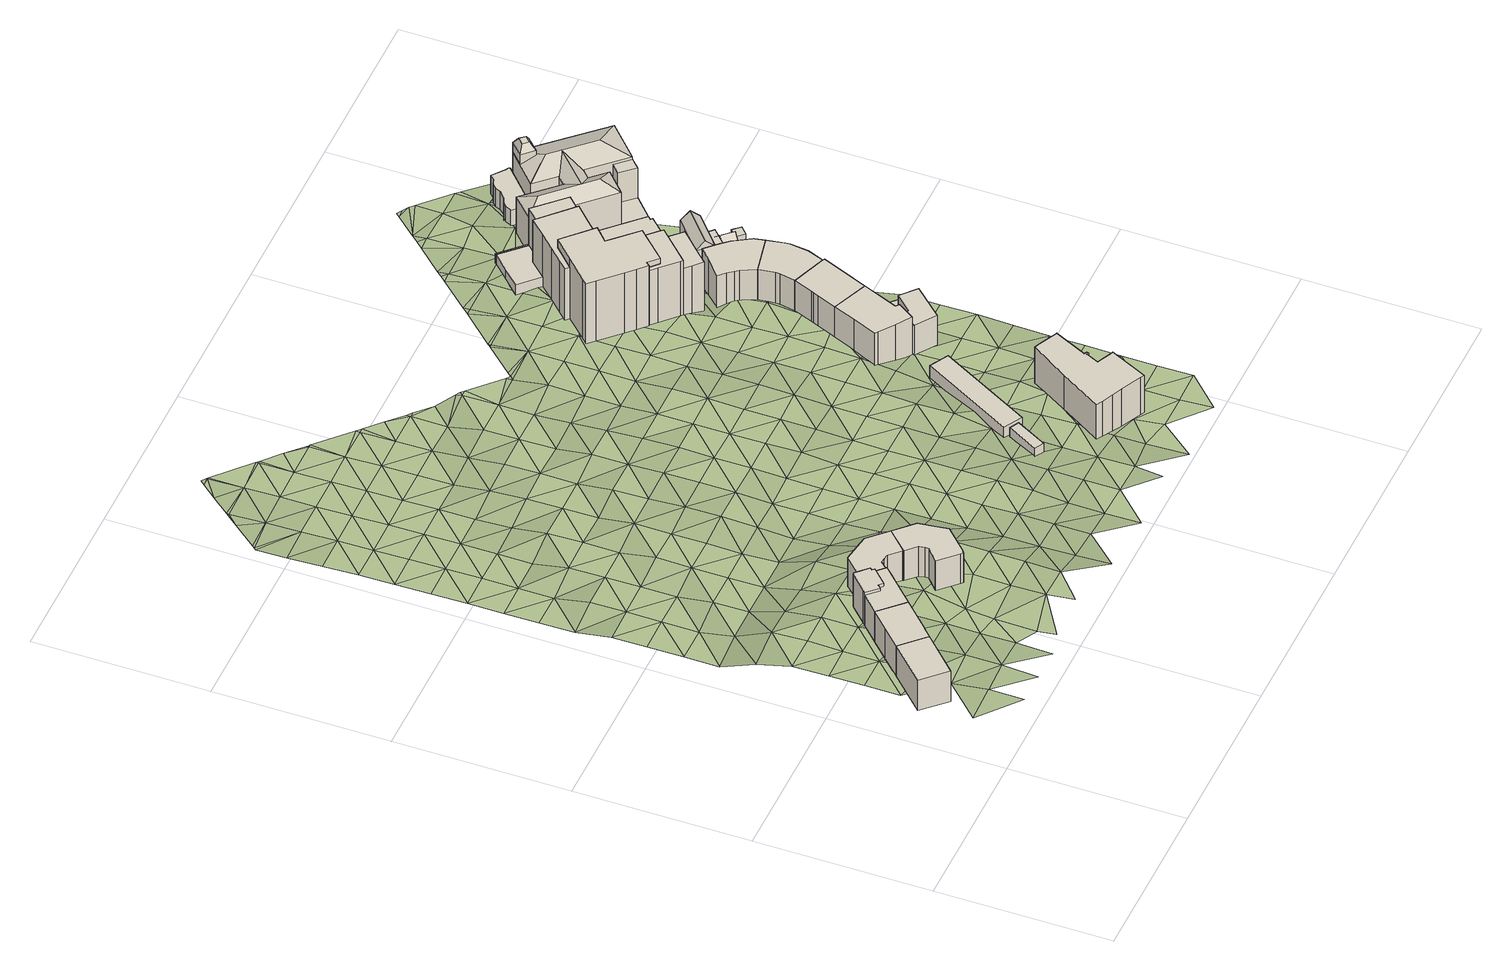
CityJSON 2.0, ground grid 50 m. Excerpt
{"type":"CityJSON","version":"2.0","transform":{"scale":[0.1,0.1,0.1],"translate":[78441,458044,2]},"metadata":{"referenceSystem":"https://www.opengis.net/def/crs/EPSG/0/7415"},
"CityObjects":{
"building1":{"type":"Building","attributes":{"roofType":"1000","AbsoluteEavesHeight":23.95,"AbsoluteRidgeHeight":23.95,"RelativeEavesHeight":10.58,"RelativeRidgeHeight":10.58},"geometry":[{"type":"Solid","lod":"2","boundaries":[[[[0,1,2,3]],[[1,4,5,2]],[[4,6,7,5]],[[6,0,3,7]],[[6,4,1,0]],[[3,2,5,7]]]]}]},
"building2":{"type":"Building","attributes":{"roofType":"1000","AbsoluteEavesHeight":23.95,"AbsoluteRidgeHeight":23.95,"RelativeEavesHeight":10.62,"RelativeRidgeHeight":10.62},"geometry":[{"type":"Solid","lod":"2","boundaries":[[[[8,9,10,11]],[[9,12,13,10]],[[12,14,15,13]],[[14,6,16,15]],[[6,4,17,16]],[[4,18,19,17]],[[18,20,21,19]],[[20,22,23,21]],[[22,8,11,23]],[[22,20,18,4,6,14,12,9,8]],[[11,10,13,15,16,17,19,21,23]]]]}]},
"building3":{"type":"Building","children":["building3-1","building3-2"]},
"building3-1":{"type":"BuildingPart","attributes":{"roofType":"1000","AbsoluteEavesHeight":24.75,"AbsoluteRidgeHeight":24.75,"RelativeEavesHeight":11.27,"RelativeRidgeHeight":11.27},"parents":["building3"],"geometry":[{"type":"Solid","lod":"2","boundaries":[[[[24,25,26,27]],[[25,28,29,26]],[[28,30,31,29]],[[30,32,33,31]],[[32,34,35,33]],[[34,36,37,35]],[[36,38,39,37]],[[38,40,41,39]],[[40,42,43,41]],[[42,44,45,43]],[[44,24,27,45]],[[44,42,40,38,36,34,32,30,28,25,24]],[[27,26,29,31,33,35,37,39,41,43,45]]]]}]},
"building3-2":{"type":"BuildingPart","attributes":{"roofType":"1000","AbsoluteEavesHeight":23.95,"AbsoluteRidgeHeight":23.95,"RelativeEavesHeight":10.63,"RelativeRidgeHeight":10.63},"parents":["building3"],"geometry":[{"type":"Solid","lod":"2","boundaries":[[[[46,47,48,49]],[[47,50,51,48]],[[50,52,53,51]],[[52,22,23,53]],[[22,20,21,23]],[[20,54,55,21]],[[54,56,57,55]],[[56,58,59,57]],[[58,60,61,59]],[[60,62,63,61]],[[62,46,49,63]],[[62,60,58,56,54,20,22,52,50,47,46]],[[49,48,51,53,23,21,55,57,59,61,63]]]]}]},
"building4":{"type":"Building","attributes":{"roofType":"1000","AbsoluteEavesHeight":23.09,"AbsoluteRidgeHeight":23.09,"RelativeEavesHeight":10.22,"RelativeRidgeHeight":10.22},"geometry":[{"type":"Solid","lod":"2","boundaries":[[[[64,65,66,67]],[[65,68,69,66]],[[68,70,71,69]],[[70,72,73,71]],[[72,74,75,73]],[[74,76,77,75]],[[76,78,79,77]],[[78,80,81,79]],[[80,82,83,81]],[[82,84,85,83]],[[84,86,87,85]],[[86,88,89,87]],[[88,64,67,89]],[[88,86,84,82,80,78,76,74,72,70,68,65,64]],[[67,66,69,71,73,75,77,79,81,83,85,87,89]]]]}]},
"building5":{"type":"Building","attributes":{"roofType":"1000","AbsoluteEavesHeight":23.09,"AbsoluteRidgeHeight":23.09,"RelativeEavesHeight":10.26,"RelativeRidgeHeight":10.26},"geometry":[{"type":"Solid","lod":"2","boundaries":[[[[90,91,92,93]],[[91,94,95,92]],[[94,96,97,95]],[[96,98,99,97]],[[98,100,101,99]],[[100,102,103,101]],[[102,104,105,103]],[[104,106,107,105]],[[106,108,109,107]],[[108,110,111,109]],[[110,65,112,111]],[[65,64,113,112]],[[64,114,115,113]],[[114,90,93,115]],[[114,64,65,110,108,106,104,102,100,98,96,94,91,90]],[[93,92,95,97,99,101,103,105,107,109,111,112,113,115]]]]}]},
"building6":{"type":"Building","attributes":{"roofType":"1000","AbsoluteEavesHeight":9.44,"AbsoluteRidgeHeight":9.44,"RelativeEavesHeight":3.1,"RelativeRidgeHeight":3.1},"geometry":[{"type":"Solid","lod":"2","boundaries":[[[[116,117,118,119]],[[117,120,121,118]],[[120,122,123,121]],[[122,116,119,123]],[[122,120,117,116]],[[119,118,121,123]]]]}]},
"building7":{"type":"Building","attributes":{"roofType":"1000","AbsoluteEavesHeight":9.59,"AbsoluteRidgeHeight":9.59,"RelativeEavesHeight":4.15,"RelativeRidgeHeight":4.15},"geometry":[{"type":"Solid","lod":"2","boundaries":[[[[124,125,126,127]],[[125,128,129,126]],[[128,130,131,129]],[[130,124,127,131]],[[130,128,125,124]],[[127,126,129,131]]]]}]},
"building8":{"type":"Building","attributes":{"roofType":"1000","AbsoluteEavesHeight":17.49,"AbsoluteRidgeHeight":17.49,"RelativeEavesHeight":12.89,"RelativeRidgeHeight":12.89},"geometry":[{"type":"Solid","lod":"2","boundaries":[[[[132,133,134,135]],[[133,136,137,134]],[[136,138,139,137]],[[138,140,141,139]],[[140,142,143,141]],[[142,144,145,143]],[[144,146,147,145]],[[146,148,149,147]],[[148,150,151,149]],[[150,152,153,151]],[[152,154,155,153]],[[154,156,157,155]],[[156,158,159,157]],[[158,160,161,159]],[[160,162,163,161]],[[162,164,165,163]],[[164,166,167,165]],[[166,168,169,167]],[[168,132,135,169]],[[168,166,164,162,160,158,156,154,152,150,148,146,144,142,140,138,136,133,132]],[[135,134,137,139,141,143,145,147,149,151,153,155,157,159,161,163,165,167,169]]]]}]},
"building9":{"type":"Building","children":["building9-1","building9-2"]},
"building9-1":{"type":"BuildingPart","attributes":{"roofType":"1000","AbsoluteEavesHeight":18.42,"AbsoluteRidgeHeight":18.42,"RelativeEavesHeight":13.07,"RelativeRidgeHeight":13.07},"parents":["building9"],"geometry":[{"type":"Solid","lod":"2","boundaries":[[[[170,171,172,173]],[[171,174,175,172]],[[174,176,177,175]],[[176,178,179,177]],[[178,180,181,179]],[[180,182,183,181]],[[182,184,185,183]],[[184,186,187,185]],[[186,188,189,187]],[[188,170,173,189]],[[188,186,184,182,180,178,176,174,171,170]],[[173,172,175,177,179,181,183,185,187,189]]]]}]},
"building9-2":{"type":"BuildingPart","attributes":{"roofType":"1000","AbsoluteEavesHeight":15.07,"AbsoluteRidgeHeight":15.07,"RelativeEavesHeight":9.76,"RelativeRidgeHeight":9.76},"parents":["building9"],"geometry":[{"type":"Solid","lod":"2","boundaries":[[[[190,191,192,187]],[[191,193,194,192]],[[193,195,189,194]],[[195,190,187,189]],[[195,193,191,190]],[[187,192,194,189]]]]}]},
"building10":{"type":"Building","children":["building10-1","building10-2"]},
"building10-1":{"type":"BuildingPart","attributes":{"roofType":"1000","AbsoluteEavesHeight":8.47,"AbsoluteRidgeHeight":8.47,"RelativeEavesHeight":3.72,"RelativeRidgeHeight":3.72},"parents":["building10"],"geometry":[{"type":"Solid","lod":"2","boundaries":[[[[196,197,198,199]],[[197,200,201,198]],[[200,202,203,201]],[[202,204,205,203]],[[204,196,199,205]],[[204,202,200,197,196]],[[199,198,201,203,205]]]]}]},
"building10-2":{"type":"BuildingPart","attributes":{"roofType":"1000","AbsoluteEavesHeight":15.07,"AbsoluteRidgeHeight":15.07,"RelativeEavesHeight":10.22,"RelativeRidgeHeight":10.22},"parents":["building10"],"geometry":[{"type":"Solid","lod":"2","boundaries":[[[[206,193,207,208]],[[193,191,209,207]],[[191,210,211,209]],[[210,212,213,211]],[[212,214,215,213]],[[214,206,208,215]],[[214,212,210,191,193,206]],[[208,207,209,211,213,215]]]]}]},
"building11":{"type":"Building","children":["building11-1","building11-2","building11-3","building11-4","building11-5","building11-6"]},
"building11-1":{"type":"BuildingPart","attributes":{"roofType":"1000","AbsoluteEavesHeight":27.02,"AbsoluteRidgeHeight":27.02,"RelativeEavesHeight":20.64,"RelativeRidgeHeight":20.64},"parents":["building11"],"geometry":[{"type":"Solid","lod":"2","boundaries":[[[[216,217,218,219]],[[217,220,221,218]],[[220,222,223,221]],[[222,224,225,223]],[[224,226,227,225]],[[226,228,229,227]],[[228,230,231,229]],[[230,232,233,231]],[[232,216,219,233]],[[232,230,228,226,224,222,220,217,216]],[[219,218,221,223,225,227,229,231,233]]]]}]},
"building11-2":{"type":"BuildingPart","attributes":{"roofType":"1000","AbsoluteEavesHeight":24.32,"AbsoluteRidgeHeight":24.32,"RelativeEavesHeight":18.5,"RelativeRidgeHeight":18.5},"parents":["building11"],"geometry":[{"type":"Solid","lod":"2","boundaries":[[[[234,235,236,237]],[[235,238,239,236]],[[238,240,241,239]],[[240,242,243,241]],[[242,244,245,243]],[[244,246,247,245]],[[246,248,249,247]],[[248,250,251,249]],[[250,234,237,251]],[[250,248,246,244,242,240,238,235,234]],[[237,236,239,241,243,245,247,249,251]]]]}]},
"building11-3":{"type":"BuildingPart","attributes":{"roofType":"1000","AbsoluteEavesHeight":24.32,"AbsoluteRidgeHeight":24.32,"RelativeEavesHeight":17.78,"RelativeRidgeHeight":17.78},"parents":["building11"],"geometry":[{"type":"Solid","lod":"2","boundaries":[[[[252,253,254,255]],[[253,256,257,254]],[[256,258,259,257]],[[258,252,255,259]],[[258,256,253,252]],[[255,254,257,259]]]]}]},
"building11-4":{"type":"BuildingPart","attributes":{"roofType":"1000","AbsoluteEavesHeight":26.02,"AbsoluteRidgeHeight":26.02,"RelativeEavesHeight":19.24,"RelativeRidgeHeight":19.24},"parents":["building11"],"geometry":[{"type":"Solid","lod":"2","boundaries":[[[[260,261,262,263]],[[261,264,265,262]],[[264,266,267,265]],[[266,268,269,267]],[[268,270,271,269]],[[270,272,273,271]],[[272,274,275,273]],[[274,276,277,275]],[[276,278,279,277]],[[278,260,263,279]],[[278,276,274,272,270,268,266,264,261,260]],[[263,262,265,267,269,271,273,275,277,279]]]]}]},
"building11-5":{"type":"BuildingPart","attributes":{"roofType":"1000","AbsoluteEavesHeight":28.92,"AbsoluteRidgeHeight":28.92,"RelativeEavesHeight":21.95,"RelativeRidgeHeight":21.95},"parents":["building11"],"geometry":[{"type":"Solid","lod":"2","boundaries":[[[[280,281,282,283]],[[281,284,285,282]],[[284,286,287,285]],[[286,288,289,287]],[[288,290,291,289]],[[290,292,293,291]],[[292,294,295,293]],[[294,296,297,295]],[[296,298,299,297]],[[298,300,301,299]],[[300,302,303,301]],[[302,304,305,303]],[[304,306,307,305]],[[306,308,309,307]],[[308,310,311,309]],[[310,280,283,311]],[[310,308,306,304,302,300,298,296,294,292,290,288,286,284,281,280]],[[283,282,285,287,289,291,293,295,297,299,301,303,305,307,309,311]]]]}]},
"building11-6":{"type":"BuildingPart","attributes":{"roofType":"1000","AbsoluteEavesHeight":11.42,"AbsoluteRidgeHeight":11.42,"RelativeEavesHeight":3.39,"RelativeRidgeHeight":3.39},"parents":["building11"],"geometry":[{"type":"Solid","lod":"2","boundaries":[[[[312,313,314,315]],[[313,316,317,314]],[[316,318,319,317]],[[318,320,321,319]],[[320,322,323,321]],[[322,324,325,323]],[[324,312,315,325]],[[324,322,320,318,316,313,312]],[[315,314,317,319,321,323,325]]]]}]},
"building12":{"type":"Building","attributes":{"roofType":"1000","AbsoluteEavesHeight":18.42,"AbsoluteRidgeHeight":18.42,"RelativeEavesHeight":12.74,"RelativeRidgeHeight":12.74},"geometry":[{"type":"Solid","lod":"2","boundaries":[[[[326,180,327,328]],[[180,178,329,327]],[[178,330,331,329]],[[330,332,333,331]],[[332,334,335,333]],[[334,336,337,335]],[[336,338,339,337]],[[338,340,341,339]],[[340,342,343,341]],[[342,326,328,343]],[[342,340,338,336,334,332,330,178,180,326]],[[328,327,329,331,333,335,337,339,341,343]]]]}]},
"building13":{"type":"Building","attributes":{"roofType":"1000","AbsoluteEavesHeight":18.41,"AbsoluteRidgeHeight":18.41,"RelativeEavesHeight":12.74,"RelativeRidgeHeight":12.74},"geometry":[{"type":"Solid","lod":"2","boundaries":[[[[344,345,346,347]],[[345,348,349,346]],[[348,350,351,349]],[[350,338,339,351]],[[338,336,337,339]],[[336,352,353,337]],[[352,354,355,353]],[[354,356,357,355]],[[356,358,359,357]],[[358,344,347,359]],[[358,356,354,352,336,338,350,348,345,344]],[[347,346,349,351,339,337,353,355,357,359]]]]}]},
"building14":{"type":"Building","attributes":{"roofType":"1000","AbsoluteEavesHeight":18.41,"AbsoluteRidgeHeight":18.41,"RelativeEavesHeight":12.84,"RelativeRidgeHeight":12.84},"geometry":[{"type":"Solid","lod":"2","boundaries":[[[[360,358,361,362]],[[358,356,363,361]],[[356,364,365,363]],[[364,366,367,365]],[[366,368,369,367]],[[368,370,371,369]],[[370,372,373,371]],[[372,374,375,373]],[[374,376,377,375]],[[376,378,379,377]],[[378,380,381,379]],[[380,360,362,381]],[[380,378,376,374,372,370,368,366,364,356,358,360]],[[362,361,363,365,367,369,371,373,375,377,379,381]]]]}]},
"building15":{"type":"Building","children":["building15-1","building15-2","building15-3"]},
"building15-1":{"type":"BuildingPart","attributes":{"roofType":"1030","AbsoluteEavesHeight":13.35,"AbsoluteRidgeHeight":15.95,"RelativeEavesHeight":8.16,"RelativeRidgeHeight":10.76},"parents":["building15"],"geometry":[{"type":"Solid","lod":"2","boundaries":[[[[382,383,384,385]],[[383,386,387,384]],[[386,388,389,387]],[[388,382,385,389]],[[386,383,390]],[[382,388,391]],[[383,382,391,390]],[[388,386,390,391]],[[385,384,387,389]]]]}]},
"building15-2":{"type":"BuildingPart","attributes":{"roofType":"1000","AbsoluteEavesHeight":8.99,"AbsoluteRidgeHeight":8.99,"RelativeEavesHeight":3.56,"RelativeRidgeHeight":3.56},"parents":["building15"],"geometry":[{"type":"Solid","lod":"2","boundaries":[[[[392,393,394,395]],[[393,396,397,394]],[[396,398,399,397]],[[398,400,401,399]],[[400,392,395,401]],[[400,398,396,393,392]],[[395,394,397,399,401]]]]}]},
"building15-3":{"type":"BuildingPart","attributes":{"roofType":"1000","AbsoluteEavesHeight":12.6,"AbsoluteRidgeHeight":12.6,"RelativeEavesHeight":7.35,"RelativeRidgeHeight":7.35},"parents":["building15"],"geometry":[{"type":"Solid","lod":"2","boundaries":[[[[402,403,404,405]],[[403,406,407,404]],[[406,408,409,407]],[[408,402,405,409]],[[408,406,403,402]],[[405,404,407,409]]]]}]},
"building16":{"type":"Building","children":["building16-1","building16-2"]},
"building16-1":{"type":"BuildingPart","attributes":{"roofType":"1000","AbsoluteEavesHeight":11.2,"AbsoluteRidgeHeight":11.2,"RelativeEavesHeight":6.21,"RelativeRidgeHeight":6.21},"parents":["building16"],"geometry":[{"type":"Solid","lod":"2","boundaries":[[[[410,411,412,413]],[[411,414,415,412]],[[414,416,417,415]],[[416,410,413,417]],[[416,414,411,410]],[[413,412,415,417]]]]}]},
"building16-2":{"type":"BuildingPart","attributes":{"roofType":"1030","AbsoluteEavesHeight":9.99,"AbsoluteRidgeHeight":13.17,"RelativeEavesHeight":4.75,"RelativeRidgeHeight":7.93},"parents":["building16"],"geometry":[{"type":"Solid","lod":"2","boundaries":[[[[418,419,420,421]],[[419,422,404,420]],[[422,423,424,404]],[[423,418,421,424]],[[422,419,425]],[[418,423,426]],[[419,418,426,425]],[[423,422,425,426]],[[421,420,404,424]]]]}]},
"building17":{"type":"Building","children":["building17-1","building17-2","building17-3","building17-4","building17-5","building17-6","building17-7","building17-8","building17-9","building17-10","building17-11"]},
"building17-1":{"type":"BuildingPart","attributes":{"roofType":"1000","AbsoluteEavesHeight":13.38,"AbsoluteRidgeHeight":13.38,"RelativeEavesHeight":6.4,"RelativeRidgeHeight":6.4},"parents":["building17"],"geometry":[{"type":"Solid","lod":"2","boundaries":[[[[427,428,429,430]],[[428,431,432,429]],[[431,433,434,432]],[[433,435,436,434]],[[435,437,438,436]],[[437,439,440,438]],[[439,441,442,440]],[[441,443,444,442]],[[443,445,446,444]],[[445,447,448,446]],[[447,449,450,448]],[[449,451,452,450]],[[451,453,454,452]],[[453,455,456,454]],[[455,427,430,456]],[[455,453,451,449,447,445,443,441,439,437,435,433,431,428,427]],[[430,429,432,434,436,438,440,442,444,446,448,450,452,454,456]]]]}]},
"building17-2":{"type":"BuildingPart","attributes":{"roofType":"1000","AbsoluteEavesHeight":9.76,"AbsoluteRidgeHeight":9.76,"RelativeEavesHeight":4.48,"RelativeRidgeHeight":4.48},"parents":["building17"],"geometry":[{"type":"Solid","lod":"2","boundaries":[[[[457,458,459,460]],[[458,461,462,459]],[[461,463,464,462]],[[463,465,466,464]],[[465,467,468,466]],[[467,469,470,468]],[[469,471,472,470]],[[471,457,460,472]],[[471,469,467,465,463,461,458,457]],[[460,459,462,464,466,468,470,472]]]]}]},
"building17-3":{"type":"BuildingPart","attributes":{"roofType":"1000","AbsoluteEavesHeight":11.42,"AbsoluteRidgeHeight":11.42,"RelativeEavesHeight":3.43,"RelativeRidgeHeight":3.43},"parents":["building17"],"geometry":[{"type":"Solid","lod":"2","boundaries":[[[[322,473,474,323]],[[473,475,476,474]],[[475,477,478,476]],[[477,322,323,478]],[[477,475,473,322]],[[323,474,476,478]]]]}]},
"building17-4":{"type":"BuildingPart","attributes":{"roofType":"1040","AbsoluteEavesHeight":20.76,"AbsoluteRidgeHeight":23.43,"RelativeEavesHeight":15.56,"RelativeRidgeHeight":18.23},"parents":["building17"],"geometry":[{"type":"Solid","lod":"2","boundaries":[[[[479,480,481,482]],[[480,483,484,481]],[[483,485,486,484]],[[485,479,482,486]],[[483,480,487]],[[479,485,488]],[[480,479,488,487]],[[485,483,487,488]],[[482,481,484,486]]]]}]},
"building17-5":{"type":"BuildingPart","attributes":{"roofType":"1040","AbsoluteEavesHeight":20.76,"AbsoluteRidgeHeight":23.43,"RelativeEavesHeight":15.79,"RelativeRidgeHeight":18.46},"parents":["building17"],"geometry":[{"type":"Solid","lod":"2","boundaries":[[[[489,490,491,492]],[[490,493,494,491]],[[493,495,496,494]],[[495,489,492,496]],[[493,490,497]],[[489,495,498]],[[490,489,498,497]],[[495,493,497,498]],[[492,491,494,496]]]]}]},
"building17-6":{"type":"BuildingPart","attributes":{"roofType":"1130","AbsoluteEavesHeight":10.96,"AbsoluteRidgeHeight":11.41,"RelativeEavesHeight":6.01,"RelativeRidgeHeight":6.47},"parents":["building17"],"geometry":[{"type":"Solid","lod":"2","boundaries":[[[[499,500,501,502]],[[500,503,504,501]],[[503,505,506,504]],[[505,499,502,506]],[[503,500,507]],[[499,505,508]],[[500,499,508,507]],[[505,503,507,508]],[[502,501,504,506]]]]}]},
"building17-7":{"type":"BuildingPart","attributes":{"roofType":"1040","AbsoluteEavesHeight":20.76,"AbsoluteRidgeHeight":23.43,"RelativeEavesHeight":15.62,"RelativeRidgeHeight":18.28},"parents":["building17"],"geometry":[{"type":"Solid","lod":"2","boundaries":[[[[509,510,511,512]],[[510,513,514,511]],[[513,515,516,514]],[[515,509,512,516]],[[513,510,517]],[[509,515,518]],[[510,509,518,517]],[[515,513,517,518]],[[512,511,514,516]]]]}]},
"building17-8":{"type":"BuildingPart","attributes":{"roofType":"1000","AbsoluteEavesHeight":20.06,"AbsoluteRidgeHeight":20.06,"RelativeEavesHeight":14.96,"RelativeRidgeHeight":14.96},"parents":["building17"],"geometry":[{"type":"Solid","lod":"2","boundaries":[[[[519,520,521,522]],[[520,523,524,521]],[[523,525,526,524]],[[525,519,522,526]],[[525,523,520,519]],[[522,521,524,526]]]]}]},
"building17-9":{"type":"BuildingPart","attributes":{"roofType":"1000","AbsoluteEavesHeight":9.76,"AbsoluteRidgeHeight":9.76,"RelativeEavesHeight":4.64,"RelativeRidgeHeight":4.64},"parents":["building17"],"geometry":[{"type":"Solid","lod":"2","boundaries":[[[[527,528,521,524]],[[528,471,529,521]],[[471,530,531,529]],[[530,532,533,531]],[[532,534,535,533]],[[534,536,537,535]],[[536,538,512,537]],[[538,539,526,512]],[[539,527,524,526]],[[539,538,536,534,532,530,471,528,527]],[[524,521,529,531,533,535,537,512,526]]]]}]},
"building17-10":{"type":"BuildingPart","attributes":{"roofType":"1120","AbsoluteEavesHeight":10.96,"AbsoluteRidgeHeight":11.41,"RelativeEavesHeight":6.02,"RelativeRidgeHeight":6.47},"parents":["building17"],"geometry":[{"type":"Solid","lod":"2","boundaries":[[[[503,500,501,504]],[[500,540,541,501]],[[540,542,543,541]],[[542,503,504,543]],[[500,503,507]],[[540,500,507]],[[542,540,507]],[[503,542,507]],[[504,501,541,543]]]]}]},
"building17-11":{"type":"BuildingPart","attributes":{"roofType":"1040","AbsoluteEavesHeight":24.11,"AbsoluteRidgeHeight":26.46,"RelativeEavesHeight":3.35,"RelativeRidgeHeight":5.69},"parents":["building17"],"geometry":[{"type":"Solid","lod":"2","boundaries":[[[[544,545,546,547]],[[545,548,493,546]],[[548,549,550,493]],[[549,544,547,550]],[[545,544,551,552]],[[548,545,552,553]],[[549,548,553,554]],[[544,549,554,551]],[[553,552,551,554]],[[547,546,493,550]]]]}]},
"terrain1":{"type":"TINRelief","geometry":[{"type":"CompositeSurface","lod":"2","boundaries":[[[555,556,557]],[[555,557,558]],[[559,560,561]],[[560,558,562]],[[563,559,561]],[[560,562,561]],[[558,557,564]],[[557,565,564]],[[566,563,567]],[[562,558,568]],[[563,561,567]],[[558,564,568]],[[569,566,570]],[[566,567,571]],[[561,562,572]],[[562,568,572]],[[566,571,570]],[[573,569,574]],[[567,561,575]],[[568,564,576]],[[561,572,577]],[[564,578,579]],[[569,570,574]],[[580,573,581]],[[571,567,582]],[[561,577,575]],[[564,579,576]],[[572,568,583]],[[573,574,581]],[[570,571,582]],[[584,580,585]],[[567,575,582]],[[568,576,583]],[[577,572,583]],[[586,584,585]],[[580,581,585]],[[574,570,587]],[[570,582,588]],[[576,579,589]],[[575,577,590]],[[591,586,592]],[[579,593,589]],[[577,583,590]],[[586,585,592]],[[570,588,587]],[[581,574,594]],[[583,576,595]],[[582,575,596]],[[575,590,597]],[[576,589,595]],[[598,591,599]],[[574,587,594]],[[591,592,600]],[[588,582,596]],[[585,581,601]],[[575,597,596]],[[593,602,603]],[[604,598,599]],[[591,600,599]],[[590,583,605]],[[592,585,601]],[[581,594,601]],[[589,593,603]],[[583,595,605]],[[587,588,606]],[[607,604,608]],[[588,596,609]],[[597,590,605]],[[595,589,610]],[[604,599,608]],[[600,592,611]],[[588,609,606]],[[592,601,612]],[[596,597,613]],[[594,587,614]],[[599,600,611]],[[597,605,613]],[[615,607,616]],[[589,603,610]],[[592,612,611]],[[607,608,617]],[[587,606,614]],[[605,595,618]],[[609,596,619]],[[601,594,620]],[[621,615,616]],[[607,617,616]],[[596,613,619]],[[595,610,622]],[[608,599,623]],[[595,622,618]],[[612,601,620]],[[594,614,620]],[[599,611,623]],[[606,609,624]],[[625,621,626]],[[603,627,628]],[[609,619,624]],[[621,616,629]],[[613,605,630]],[[617,608,631]],[[608,623,632]],[[611,612,633]],[[610,603,634]],[[605,618,630]],[[621,629,626]],[[612,620,635]],[[619,613,630]],[[636,625,637]],[[614,606,638]],[[608,632,631]],[[606,624,639]],[[623,611,633]],[[616,617,640]],[[612,635,633]],[[603,628,634]],[[622,610,641]],[[642,636,637]],[[620,614,638]],[[625,626,637]],[[606,639,638]],[[624,619,643]],[[617,631,640]],[[618,622,644]],[[629,616,645]],[[610,634,641]],[[619,630,643]],[[646,642,647]],[[632,623,648]],[[623,633,649]],[[630,618,644]],[[626,629,645]],[[635,620,650]],[[646,647,651]],[[639,624,652]],[[642,637,647]],[[620,638,653]],[[616,640,645]],[[631,632,648]],[[623,649,648]],[[624,643,652]],[[622,641,644]],[[651,654,655]],[[620,653,650]],[[633,635,656]],[[634,628,657]],[[628,658,659]],[[654,651,647]],[[637,626,660]],[[640,631,661]],[[638,639,662]],[[655,654,663]],[[626,645,664]],[[639,652,665]],[[641,634,657]],[[649,633,656]],[[643,630,666]],[[631,648,661]],[[635,650,656]],[[628,659,657]],[[630,644,667]],[[626,664,660]],[[639,665,662]],[[647,637,668]],[[652,643,666]],[[653,638,669]],[[630,667,666]],[[644,641,670]],[[645,640,671]],[[663,654,672]],[[640,661,673]],[[648,649,674]],[[654,647,668]],[[663,672,675]],[[650,653,669]],[[637,660,668]],[[638,662,669]],[[641,657,670]],[[649,656,676]],[[659,658,677]],[[665,652,678]],[[664,645,671]],[[640,673,671]],[[675,672,679]],[[661,648,674]],[[667,644,680]],[[649,676,674]],[[652,666,678]],[[656,650,681]],[[644,670,680]],[[672,654,682]],[[657,659,683]],[[654,668,684]],[[650,669,681]],[[673,661,685]],[[679,672,682]],[[662,665,686]],[[660,664,687]],[[664,671,688]],[[665,678,689]],[[666,667,690]],[[661,674,685]],[[659,677,683]],[[654,684,682]],[[667,680,691]],[[676,656,692]],[[679,682,693]],[[670,657,694]],[[665,689,686]],[[664,688,687]],[[656,681,695]],[[668,660,696]],[[669,662,697]],[[678,666,690]],[[671,673,698]],[[667,691,690]],[[656,695,692]],[[657,683,694]],[[673,685,698]],[[674,676,699]],[[684,668,696]],[[681,669,697]],[[680,670,700]],[[662,686,697]],[[660,687,696]],[[688,671,701]],[[689,678,702]],[[703,693,682]],[[693,703,704]],[[685,674,699]],[[676,692,699]],[[678,690,702]],[[670,694,700]],[[671,698,701]],[[683,677,705]],[[691,680,706]],[[707,708,704]],[[703,682,709]],[[703,707,704]],[[686,689,710]],[[682,684,711]],[[695,681,712]],[[677,713,705]],[[681,697,714]],[[684,696,715]],[[703,716,707]],[[703,709,716]],[[687,688,717]],[[698,685,718]],[[689,702,710]],[[680,700,706]],[[688,701,719]],[[694,683,720]],[[690,691,721]],[[722,709,682]],[[684,715,711]],[[685,699,718]],[[681,714,712]],[[692,695,723]],[[683,705,720]],[[688,719,717]],[[697,686,724]],[[696,687,725]],[[702,690,721]],[[686,710,726]],[[682,711,722]],[[691,706,721]],[[699,692,723]],[[701,698,727]],[[698,718,728]],[[695,712,723]],[[715,696,725]],[[700,694,729]],[[686,726,724]],[[687,717,725]],[[694,720,730]],[[711,715,731]],[[714,697,732]],[[705,713,733]],[[698,728,727]],[[722,711,731]],[[710,702,734]],[[706,700,729]],[[718,699,735]],[[719,701,736]],[[715,737,731]],[[694,730,729]],[[702,721,738]],[[712,714,732]],[[697,724,732]],[[699,723,735]],[[726,710,734]],[[720,705,739]],[[717,719,736]],[[702,738,734]],[[701,727,736]],[[715,725,740]],[[740,737,715]],[[721,706,741]],[[723,712,742]],[[728,718,743]],[[705,733,739]],[[706,729,744]],[[718,735,745]],[[730,720,746]],[[712,732,742]],[[737,740,747]],[[724,726,748]],[[725,717,749]],[[740,725,750]],[[738,721,741]],[[727,728,743]],[[706,744,741]],[[726,734,751]],[[717,736,752]],[[718,745,743]],[[740,753,747]],[[753,740,750]],[[720,739,746]],[[729,730,754]],[[735,723,755]],[[717,752,749]],[[725,756,750]],[[726,751,748]],[[723,742,757]],[[734,738,758]],[[732,724,759]],[[744,729,754]],[[736,727,760]],[[730,746,754]],[[738,741,758]],[[725,749,756]],[[723,757,755]],[[727,743,761]],[[745,735,762]],[[724,748,759]],[[739,733,763]],[[742,732,764]],[[751,734,765]],[[733,766,767]],[[727,761,760]],[[741,744,768]],[[752,736,769]],[[749,752,770]],[[734,758,765]],[[735,755,762]],[[746,739,763]],[[757,742,764]],[[743,745,771]],[[756,749,770]],[[744,754,768]],[[732,759,764]],[[733,767,763]],[[752,772,770]],[[736,760,769]],[[748,751,773]],[[745,762,771]],[[751,765,774]],[[769,772,752]],[[754,746,775]],[[758,741,776]],[[755,757,777]],[[761,743,778]],[[741,768,779]],[[759,748,773]],[[746,763,775]],[[751,774,773]],[[757,764,777]],[[765,758,776]],[[741,779,776]],[[743,771,778]],[[772,769,780]],[[762,755,781]],[[760,761,782]],[[768,754,783]],[[760,784,769]],[[780,769,785]],[[755,777,781]],[[754,775,786]],[[764,759,787]],[[763,767,788]],[[759,773,789]],[[761,778,782]],[[769,784,785]],[[771,762,790]],[[779,768,783]],[[774,765,791]],[[754,786,783]],[[765,776,792]],[[767,793,794]],[[795,784,760]],[[777,764,787]],[[762,781,790]],[[759,789,787]],[[760,782,795]],[[767,794,788]],[[775,763,796]],[[765,792,791]],[[773,774,797]],[[778,771,798]],[[776,779,799]],[[763,788,796]],[[782,778,800]],[[779,783,801]],[[771,790,798]],[[789,773,797]],[[781,777,802]],[[786,775,803]],[[782,804,795]],[[774,791,797]],[[777,787,805]],[[804,782,800]],[[792,776,799]],[[779,801,799]],[[778,806,800]],[[794,793,807]],[[775,796,803]],[[777,805,802]],[[778,798,808]],[[783,786,809]],[[790,781,810]],[[787,789,811]],[[778,808,806]],[[788,794,812]],[[791,792,813]],[[789,797,811]],[[801,783,809]],[[786,803,809]],[[792,799,813]],[[796,788,812]],[[781,802,810]],[[798,790,814]],[[794,807,812]],[[805,787,815]],[[787,811,816]],[[808,817,806]],[[797,791,818]],[[790,810,814]],[[791,813,819]],[[799,801,820]],[[802,805,815]],[[808,798,821]],[[801,809,822]],[[787,816,815]],[[803,796,823]],[[791,819,818]],[[808,821,817]],[[813,799,820]],[[811,797,824]],[[796,812,825]],[[809,803,823]],[[798,814,821]],[[817,821,826]],[[801,822,820]],[[812,807,827]],[[810,802,828]],[[816,811,824]],[[797,818,824]],[[796,825,823]],[[802,815,829]],[[807,830,827]],[[822,809,831]],[[819,813,832]],[[821,833,826]],[[813,820,834]],[[802,829,828]],[[809,823,831]],[[814,810,835]],[[812,827,836]],[[812,836,825]],[[818,819,832]],[[815,816,837]],[[813,834,832]],[[816,824,838]],[[820,822,839]],[[821,814,835]],[[810,828,835]],[[821,840,833]],[[829,815,837]],[[822,831,839]],[[833,840,841]],[[816,838,837]],[[841,840,842]],[[824,818,843]],[[823,825,844]],[[818,832,843]],[[827,830,845]],[[831,823,844]],[[825,836,846]],[[834,820,847]],[[840,821,848]],[[820,839,849]],[[821,835,850]],[[828,829,851]],[[840,848,842]],[[838,824,852]],[[836,827,845]],[[829,837,853]],[[825,846,844]],[[832,834,847]],[[820,849,847]],[[821,850,848]],[[824,843,852]],[[835,828,851]],[[839,831,854]],[[829,853,851]],[[837,838,855]],[[831,844,854]],[[842,848,856]],[[846,836,857]],[[843,832,858]],[[836,845,859]],[[838,852,855]],[[850,835,860]],[[849,839,861]],[[835,851,860]],[[844,846,857]],[[853,837,862]],[[852,843,858]],[[839,854,861]],[[836,859,857]],[[832,847,863]],[[837,855,864]],[[832,863,858]],[[847,849,865]],[[851,853,862]],[[848,866,856]],[[848,850,867]],[[837,864,862]],[[856,866,868]],[[850,860,867]],[[849,861,865]],[[854,844,869]],[[844,857,870]],[[852,858,871]],[[855,852,872]],[[861,854,869]],[[866,848,873]],[[863,847,874]],[[848,867,875]],[[847,865,874]],[[844,870,869]],[[866,873,868]],[[852,871,872]],[[864,855,876]],[[848,875,873]],[[858,863,877]],[[855,872,876]],[[860,851,878]],[[871,858,877]],[[865,861,879]],[[862,864,880]],[[861,869,881]],[[851,862,878]],[[863,874,882]],[[868,873,883]],[[874,865,879]],[[861,881,879]],[[884,875,867]],[[863,882,877]],[[864,876,880]],[[873,875,884]],[[872,871,885]],[[873,886,883]],[[883,886,887]],[[871,877,885]],[[882,874,888]],[[874,879,889]],[[862,880,878]],[[867,860,890]],[[887,886,891]],[[876,872,892]],[[886,873,893]],[[877,882,894]],[[874,889,888]],[[873,884,893]],[[880,876,892]],[[872,885,895]],[[886,896,891]],[[882,888,894]],[[885,877,894]],[[884,867,890]],[[872,895,892]],[[860,878,890]],[[886,893,896]],[[891,896,897]],[[878,880,898]],[[880,892,898]],[[885,894,899]],[[895,885,899]],[[893,884,900]],[[896,901,897]],[[878,898,902]],[[897,901,903]],[[896,893,904]],[[892,895,905]],[[895,899,906]],[[903,901,907]],[[901,896,904]],[[898,892,908]],[[895,906,905]],[[878,902,890]],[[893,900,904]],[[884,909,900]],[[884,890,909]],[[902,898,908]],[[892,905,908]],[[901,910,907]],[[901,904,910]],[[902,911,890]],[[907,912,913]],[[907,910,914]],[[914,912,907]],[[902,908,915]],[[911,902,916]],[[904,900,917]],[[918,913,919]],[[912,919,913]],[[902,915,916]],[[910,904,917]],[[917,900,909]],[[890,911,920]],[[909,890,921]],[[914,910,922]],[[911,916,920]],[[890,920,921]],[[910,917,922]],[[922,917,923]],[[917,909,924]],[[909,921,924]],[[923,917,925]],[[917,926,925]],[[917,924,926]]]}]}
},
"vertices":[
[73,185,220],[9,250,220],[9,250,114],[73,185,114],[109,350,220],[109,350,114],[174,285,220],[174,285,114],
[225,335,220],[224,334,220],[224,334,113],[225,335,113],[197,307,220],[197,307,113],[196,307,220],[196,307,113],[174,285,113],[109,350,113],[160,401,220],[160,401,113],[209,450,220],[209,450,113],[274,384,220],[274,384,113],
[307,465,228],[296,476,228],[296,476,115],[307,465,115],[287,467,228],[287,467,115],[257,498,228],[257,498,115],[263,504,228],[263,504,115],[311,552,228],[311,552,115],[317,551,228],[317,551,115],[327,541,228],[327,541,115],[349,520,228],[349,520,115],[344,514,228],[344,514,115],[350,508,228],[350,508,115],
[374,484,220],[352,462,220],[352,462,113],[374,484,113],[328,438,220],[328,438,113],[324,434,220],[324,434,113],[257,498,220],[257,498,113],[287,467,220],[287,467,113],[296,476,220],[296,476,113],[307,465,220],[307,465,113],[350,508,220],[350,508,113],
[516,531,211],[457,472,211],[457,472,109],[516,531,109],[456,474,211],[456,474,109],[426,504,211],[426,504,109],[410,506,211],[410,506,109],[397,508,211],[397,508,109],[374,484,211],[374,484,109],[344,514,211],[344,514,109],[349,520,211],[349,520,109],[327,541,211],[327,541,109],[381,595,211],[381,595,109],[423,589,211],[423,589,109],[464,583,211],[464,583,109],
[574,437,211],[580,396,211],[580,396,108],[574,437,108],[513,329,211],[513,329,108],[512,330,211],[512,330,108],[509,327,211],[509,327,108],[503,332,211],[503,332,108],[453,381,211],[453,381,108],[455,383,211],[455,383,108],[491,416,211],[491,416,108],[490,425,211],[490,425,108],[487,442,211],[487,442,108],[457,472,108],[516,531,108],[568,479,211],[568,479,108],
[1108,349,74],[1082,363,74],[1082,363,43],[1108,349,43],[1130,452,74],[1130,452,43],[1156,438,74],[1156,438,43],
[1176,437,76],[1123,466,76],[1123,466,34],[1176,437,34],[1268,730,76],[1268,730,34],[1321,701,76],[1321,701,34],
[1364,304,155],[1376,299,155],[1376,299,26],[1364,304,26],[1401,287,155],[1401,287,26],[1413,282,155],[1413,282,26],[1362,174,155],[1362,174,26],[1351,180,155],[1351,180,26],[1292,208,155],[1292,208,26],[1263,221,155],[1263,221,26],[1231,236,155],[1231,236,26],[1211,246,155],[1211,246,26],[1285,364,155],[1285,364,26],[1355,475,155],[1355,475,26],[1372,468,155],[1372,468,26],[1421,444,155],[1421,444,26],[1425,443,155],[1425,443,26],[1380,348,155],[1380,348,26],[1389,344,155],[1389,344,26],[1386,338,155],[1386,338,26],[1381,341,155],[1381,341,26],
[1289,834,164],[1247,864,164],[1247,864,33],[1289,834,33],[1239,870,164],[1239,870,33],[1267,939,164],[1267,939,33],[1293,1004,164],[1293,1004,33],[1396,962,164],[1396,962,33],[1370,898,164],[1370,898,33],[1355,861,164],[1355,861,33],[1364,853,164],[1364,853,33],[1332,805,164],[1332,805,33],
[1364,853,131],[1371,848,131],[1371,848,33],[1338,801,131],[1338,801,33],[1332,805,131],
[1428,883,65],[1463,920,65],[1463,920,28],[1428,883,28],[1464,919,65],[1464,919,28],[1505,880,65],[1505,880,28],[1472,844,65],[1472,844,28],
[1395,761,131],[1338,801,29],[1395,761,29],[1371,848,29],[1384,837,131],[1384,837,29],[1428,883,131],[1428,883,29],[1472,844,131],[1472,844,29],
[1222,1394,250],[1217,1399,250],[1217,1399,44],[1222,1394,44],[1172,1443,250],[1172,1443,44],[1153,1462,250],[1153,1462,44],[1161,1470,250],[1161,1470,44],[1189,1444,250],[1189,1444,44],[1269,1527,250],[1269,1527,44],[1306,1490,250],[1306,1490,44],[1311,1484,250],[1311,1484,44],
[1347,1448,223],[1352,1443,223],[1352,1443,38],[1347,1448,38],[1348,1438,223],[1348,1438,38],[1332,1422,223],[1332,1422,38],[1285,1375,223],[1285,1375,38],[1264,1353,223],[1264,1353,38],[1240,1376,223],[1240,1376,38],[1222,1394,223],[1222,1394,38],[1311,1484,223],[1311,1484,38],
[1363,1765,223],[1322,1724,223],[1322,1724,45],[1363,1765,45],[1240,1803,223],[1240,1803,45],[1283,1846,223],[1283,1846,45],
[1322,1724,240],[1278,1681,240],[1278,1681,48],[1322,1724,48],[1235,1638,240],[1235,1638,48],[1156,1715,240],[1156,1715,48],[1098,1658,240],[1098,1658,48],[1088,1668,240],[1088,1668,48],[1109,1690,240],[1109,1690,48],[1145,1727,240],[1145,1727,48],[1185,1768,240],[1185,1768,48],[1229,1814,240],[1229,1814,48],
[1189,1444,269],[1161,1470,269],[1161,1470,50],[1189,1444,50],[1153,1462,269],[1153,1462,50],[1152,1460,269],[1152,1460,50],[1127,1484,269],[1127,1484,50],[1103,1508,269],[1103,1508,50],[1047,1563,269],[1047,1563,50],[1026,1584,269],[1026,1584,50],[1040,1598,269],[1040,1598,50],[1098,1658,269],[1098,1658,50],[1156,1715,269],[1156,1715,50],[1235,1638,269],[1235,1638,50],[1196,1601,269],[1196,1601,50],[1209,1587,269],[1209,1587,50],[1262,1534,269],[1262,1534,50],[1269,1527,269],[1269,1527,50],
[1240,1803,94],[1229,1814,94],[1229,1814,60],[1240,1803,60],[1185,1768,94],[1185,1768,60],[1131,1821,94],[1131,1821,60],[1175,1866,94],[1175,1866,60],[1219,1911,94],[1219,1911,60],[1283,1846,94],[1283,1846,60],
[1424,1031,164],[1396,962,37],[1424,1031,37],[1293,1004,37],[1315,1058,164],[1315,1058,37],[1321,1073,164],[1321,1073,37],[1324,1080,164],[1324,1080,37],[1346,1136,164],[1346,1136,37],[1446,1099,164],[1446,1099,37],[1451,1096,164],[1451,1096,37],[1450,1094,164],[1450,1094,37],
[1470,1212,164],[1471,1199,164],[1471,1199,37],[1470,1212,37],[1468,1179,164],[1468,1179,37],[1464,1147,164],[1464,1147,37],[1356,1180,164],[1356,1180,37],[1356,1193,164],[1356,1193,37],[1349,1240,164],[1349,1240,37],[1460,1263,164],[1460,1263,37],
[1454,1294,164],[1460,1263,36],[1454,1294,36],[1349,1240,36],[1329,1281,164],[1329,1281,36],[1321,1292,164],[1321,1292,36],[1307,1308,164],[1307,1308,36],[1287,1327,164],[1287,1327,36],[1335,1370,164],[1335,1370,36],[1369,1401,164],[1369,1401,36],[1403,1367,164],[1403,1367,36],[1423,1345,164],[1423,1345,36],[1425,1342,164],[1425,1342,36],
[1405,1434,114],[1497,1515,114],[1497,1515,32],[1405,1434,32],[1533,1474,114],[1533,1474,32],[1441,1395,114],[1441,1395,32],[1515,1494,140],[1423,1415,140],
[1467,1384,70],[1463,1379,70],[1463,1379,34],[1467,1384,34],[1459,1376,70],[1459,1376,34],[1441,1395,70],[1441,1395,34],[1450,1403,70],[1450,1403,34],
[1490,1438,106],[1506,1422,106],[1506,1422,32],[1490,1438,32],[1467,1384,106],[1467,1384,32],[1450,1403,106],[1450,1403,32],
[1556,1368,92],[1535,1348,92],[1535,1348,30],[1556,1368,30],[1514,1369,92],[1514,1369,30],[1536,1389,92],[1536,1389,30],
[1492,1348,80],[1463,1379,80],[1463,1379,32],[1492,1348,32],[1506,1422,80],[1536,1389,80],[1536,1389,32],[1484,1400,112],[1514,1369,112],
[1406,1891,114],[1368,1931,114],[1368,1931,50],[1406,1891,50],[1370,1933,114],[1370,1933,50],[1377,1949,114],[1377,1949,50],[1390,1960,114],[1390,1960,50],[1405,1966,114],[1405,1966,50],[1423,1983,114],[1423,1983,50],[1429,1998,114],[1429,1998,50],[1441,2010,114],[1441,2010,50],[1457,2015,114],[1457,2015,50],[1471,2029,114],[1471,2029,50],[1509,1999,114],[1509,1999,50],[1512,1999,114],[1512,1999,50],[1515,1996,114],[1515,1996,50],[1515,1993,114],[1515,1993,50],
[1508,1602,78],[1513,1597,78],[1513,1597,33],[1508,1602,33],[1353,1433,78],[1353,1433,33],[1348,1438,78],[1348,1438,33],[1352,1443,78],[1352,1443,33],[1196,1601,78],[1196,1601,33],[1363,1765,78],[1363,1765,33],[1516,1611,78],[1516,1611,33],
[1222,1914,94],[1222,1914,60],[1288,1849,94],[1288,1849,60],[1284,1845,94],[1284,1845,60],
[1346,1907,188],[1524,1721,188],[1524,1721,32],[1346,1907,32],[1463,1664,188],[1463,1664,32],[1284,1845,188],[1284,1845,32],[1464,1723,214],[1345,1845,214],
[1598,1688,188],[1406,1891,188],[1406,1891,30],[1598,1688,30],[1500,1979,188],[1500,1979,30],[1691,1776,188],[1691,1776,30],[1497,1888,214],[1601,1778,214],
[1691,1775,90],[1694,1771,90],[1694,1771,29],[1691,1775,29],[1687,1764,90],[1687,1764,29],[1683,1768,90],[1683,1768,29],[1689,1769,94],[1687,1771,94],
[1505,1786,188],[1482,1764,188],[1482,1764,31],[1505,1786,31],[1436,1813,188],[1436,1813,31],[1459,1835,188],[1459,1835,31],[1429,1759,214],[1528,1855,214],
[1598,1688,181],[1572,1663,181],[1572,1663,31],[1598,1688,31],[1535,1703,181],[1535,1703,31],[1561,1727,181],[1561,1727,31],
[1535,1703,78],[1572,1663,78],[1516,1611,31],[1463,1664,78],[1463,1664,31],[1524,1721,78],[1524,1721,31],[1543,1739,78],[1543,1739,31],[1502,1783,78],[1502,1783,31],[1505,1786,78],[1561,1727,78],
[1694,1768,90],[1694,1768,29],[1690,1764,90],[1690,1764,29],
[1494,1912,221],[1463,1944,221],[1463,1944,188],[1494,1912,188],[1500,1979,221],[1530,1947,221],[1530,1947,188],[1495,1930,245],[1480,1945,245],[1497,1961,245],[1511,1946,245],
[40,109,112],[142,9,123],[142,108,124],[140,211,111],[42,410,118],[40,310,119],[141,410,118],[162,274,120],[41,509,118],[240,111,125],[239,10,119],[40,610,117],[141,511,117],[240,212,125],[40,710,89],[142,709,114],[142,609,118],[240,310,112],[41,811,44],[141,811,65],[240,509,117],[339,211,115],[270,381,120],[339,10,113],[341,112,114],[42,910,44],[140,909,46],[239,609,117],[340,308,115],[40,1011,45],[139,1012,47],[39,1110,45],[239,811,66],[239,710,103],[404,199,114],[340,411,112],[41,1211,25],[140,1110,47],[403,80,113],[239,910,65],[409,280,116],[339,611,116],[360,471,118],[40,1310,24],[140,1310,25],[140,1210,46],[240,1010,48],[412,29,113],[546,113,108],[40,1409,23],[439,409,111],[341,810,66],[41,1509,22],[140,1410,24],[340,709,92],[539,209,113],[239,1209,48],[241,1111,48],[427,496,112],[340,909,65],[40,1610,21],[140,1610,23],[141,1510,24],[512,385,113],[440,610,112],[339,1010,65],[41,1711,19],[540,313,113],[240,1311,46],[441,709,105],[40,1810,17],[139,1810,19],[560,38,105],[641,111,106],[140,1712,21],[543,509,108],[240,1508,25],[239,1410,26],[339,1210,48],[639,209,110],[341,1110,65],[39,1910,14],[140,1910,16],[440,911,63],[441,809,67],[241,1610,24],[639,309,111],[40,2010,8],[540,609,109],[641,408,110],[240,1711,22],[40,2096,5],[140,2010,13],[339,1410,46],[340,1311,48],[440,1108,64],[46,2103,5],[540,710,76],[441,1010,64],[141,2109,9],[51,2109,5],[440,1211,64],[741,210,76],[740,11,85],[741,111,78],[240,1910,18],[340,1509,30],[540,909,70],[108,2178,5],[242,1810,20],[541,810,64],[640,609,73],[642,511,107],[239,2010,16],[540,1011,74],[740,311,76],[340,1711,24],[139,2209,6],[339,1610,25],[439,1409,48],[134,2210,6],[441,1310,48],[840,110,70],[640,711,66],[139,2216,6],[740,411,72],[542,1111,69],[241,2210,11],[840,211,69],[241,2110,13],[440,1510,46],[639,908,68],[339,1910,20],[340,1811,21],[640,809,68],[739,611,67],[740,510,68],[538,1310,63],[182,2269,6],[840,310,69],[540,1212,64],[339,2009,18],[638,1011,74],[441,1611,37],[539,1409,48],[839,410,68],[440,1711,25],[740,711,68],[240,2310,8],[216,2310,7],[939,111,56],[841,509,69],[240,2313,8],[228,2324,7],[243,2310,8],[740,811,68],[339,2210,14],[640,1210,70],[940,10,57],[638,1110,74],[340,2111,15],[241,2311,8],[441,1910,21],[540,1512,48],[441,1811,23],[939,212,57],[841,611,69],[339,2217,13],[641,1310,64],[739,1009,74],[439,2010,19],[740,911,70],[541,1711,33],[540,1610,46],[940,410,67],[940,310,67],[346,2210,14],[740,1112,72],[1040,109,52],[838,810,69],[641,1410,64],[539,1811,24],[394,2164,16],[842,710,68],[1040,210,52],[441,2111,17],[939,610,68],[740,1209,74],[640,1611,48],[940,509,67],[642,1509,48],[1039,310,55],[441,2118,17],[839,1009,73],[539,2010,20],[448,2111,18],[841,911,75],[539,1911,23],[445,2114,17],[1038,409,57],[739,1409,64],[539,2023,20],[741,1310,69],[938,711,67],[840,1110,70],[639,1809,23],[641,1710,46],[740,1509,56],[1139,212,47],[839,1210,71],[941,810,66],[1127,27,55],[1141,109,49],[1040,510,59],[640,1911,24],[552,2010,21],[740,1610,48],[596,1967,22],[940,1009,70],[940,911,70],[1140,311,45],[1040,710,64],[841,1311,70],[741,1709,48],[1042,610,60],[640,1924,23],[840,1411,64],[740,1809,46],[1139,507,43],[698,1869,24],[654,1911,24],[1142,413,45],[939,1210,74],[1239,208,38],[941,1110,70],[839,1511,65],[1040,909,66],[1040,811,65],[1258,7,26],[1251,125,27],[740,1828,42],[1241,310,42],[1040,1012,69],[841,1612,65],[1136,712,61],[759,1809,46],[1141,610,59],[940,1411,64],[1239,409,40],[749,1818,46],[941,1310,71],[841,1729,48],[1340,109,25],[841,1711,49],[1236,505,38],[939,1511,66],[1039,1110,74],[1326,189,27],[1140,809,62],[940,1609,65],[1041,1309,65],[1042,1211,70],[851,1720,49],[1140,1008,64],[1141,911,63],[1241,710,37],[941,1709,64],[1240,610,38],[1324,425,38],[1140,1110,63],[1386,297,37],[861,1731,49],[1441,109,24],[1041,1508,66],[1044,1412,65],[1448,17,25],[1340,510,36],[1239,909,63],[932,1810,52],[1240,811,52],[1040,1609,68],[1442,210,24],[1140,1311,64],[1141,1209,63],[1339,608,34],[939,1810,52],[936,1814,52],[939,1818,52],[1241,1010,64],[1441,411,24],[1541,111,24],[1439,311,24],[1338,804,34],[1041,1809,64],[1341,709,34],[1041,1711,65],[1131,1507,66],[1243,1112,65],[1140,1408,66],[1440,510,29],[1240,1210,65],[1022,1909,55],[1539,311,24],[1312,1018,66],[1538,210,25],[1129,1636,69],[1441,609,31],[1222,1394,67],[1379,898,33],[1241,1311,66],[1439,711,31],[1040,1909,56],[1139,1719,69],[1040,1929,54],[1540,509,24],[1540,411,24],[1334,1108,66],[1341,1210,67],[1140,1908,64],[1442,811,29],[1137,1803,65],[1327,1291,67],[1441,1008,32],[1380,1469,35],[1541,710,28],[1338,1409,36],[1540,609,25],[1440,911,31],[1113,2010,56],[1212,1857,69],[1458,1111,36],[1139,2010,60],[1125,2024,58],[1541,909,26],[1539,811,28],[1438,1710,33],[1140,2040,56],[1448,1314,37],[1241,1909,68],[1514,1020,26],[1475,1209,37],[1241,2010,64],[1204,2111,58],[1432,1401,35],[1534,1103,26],[1356,1914,69],[1240,2111,63],[1441,1510,34],[1221,2130,60],[1327,2020,64],[1531,1303,37],[1542,1210,37],[1240,2151,57],[1539,1409,31],[1438,1809,38],[1341,2109,64],[1473,1647,34],[1328,2197,65],[1294,2210,57],[1341,2185,65],[1556,1532,32],[1540,1610,32],[1425,2015,58],[1302,2220,59],[1313,2211,61],[1540,1712,32],[1509,1781,31],[1425,2110,61],[1438,2098,60],[1571,1935,42],[1535,2011,49],[1542,2004,48]
]}
